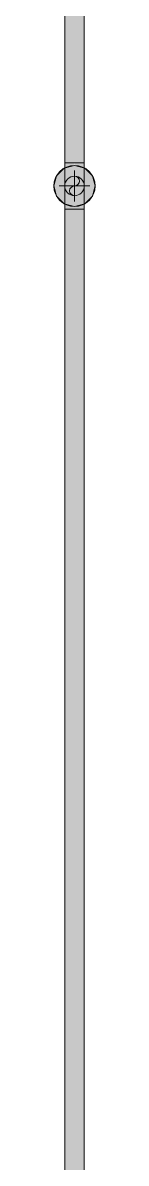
# Model space of a CAD drawing. Header units: inches. Extents: x -3385 to 41, y 7 to 1342.
# Drawn here: x -980 to -976, y 684.6 to 795.6 of the extents above; entities that cross this region are included whole.
import ezdxf

# ---------------------------------------------------------------- set-up
doc = ezdxf.new("R2010")
doc.units = ezdxf.units.IN
doc.header["$MEASUREMENT"] = 0
for name, color, linetype, lineweight in [('A-ANNO-NOTE', 131, 'Continuous', 9), ('P-PIPE', 3, 'Continuous', 9), ('P-PIPE-CNTR', 3, 'Continuous', 9)]:
    doc.layers.add(name, color=color, linetype=linetype, lineweight=lineweight)

msp = doc.modelspace()

# ---------------------------------------------------------------- hatches: boundary and pattern name
at = {"layer": 'A-ANNO-NOTE'}
h = msp.add_hatch(color=256, dxfattribs=at)
edge = h.paths.add_edge_path(flags=0)
edge.add_arc((-978, 779.743), 2, 0, 360)
msp.add_hatch(color=256, dxfattribs=at).paths.add_polyline_path([(-978, 777.743), (-977, 778.011), (-976.268, 778.743), (-976, 779.743), (-976.268, 780.743), (-977, 781.475), (-978, 781.743), (-979, 781.475), (-979.732, 780.743), (-980, 779.743), (-979.732, 778.743), (-979, 778.011)], flags=0)
at = {"layer": 'P-PIPE'}
for points in [[(-978, 781.982), (-978, 889.494), (-978.95, 889.497), (-978.95, 781.986), (-978.473, 781.983), (-978.246, 781.983)], [(-978, 781.982), (-977.05, 781.986), (-977.05, 889.498), (-977.525, 889.495), (-978, 889.494), (-978, 782.651)], [(-978, 778.793), (-977.754, 778.825), (-977.525, 778.92), (-977.328, 779.071), (-977.177, 779.268), (-977.082, 779.497), (-977.05, 779.743), (-977.082, 779.989), (-977.177, 780.218), (-977.328, 780.415), (-977.525, 780.566), (-977.754, 780.66), (-978, 780.693), (-978.246, 780.66), (-978.475, 780.566), (-978.672, 780.415), (-978.823, 780.218), (-978.918, 779.989), (-978.95, 779.743), (-978.918, 779.497), (-978.823, 779.268), (-978.672, 779.071), (-978.475, 778.92), (-978.246, 778.825)], [(-978, 637.982), (-977.05, 637.986), (-977.05, 777.498), (-977.525, 777.495), (-978, 777.494), (-978, 645.196)]]:
    msp.add_hatch(color=256, dxfattribs=at).paths.add_polyline_path(points, flags=0)
h = msp.add_hatch(color=256, dxfattribs=at)
h.paths.add_polyline_path([(-978.951, 779.742), (-978.918, 779.99), (-978.787, 780.275), (-978.654, 780.432), (-978.442, 780.579), (-978.245, 780.661), (-978, 780.693), (-978, 781.982), (-978.951, 781.986), (-978.951, 779.743)], flags=0)
h.paths.add_polyline_path([(-978, 777.494), (-978.01, 778.793), (-978.253, 778.826), (-978.478, 778.921), (-978.675, 779.073), (-978.841, 779.309), (-978.879, 779.38), (-978.933, 779.56), (-978.951, 779.741), (-978.951, 777.498), (-978.475, 777.495), (-978.246, 777.494)], flags=0)
h = msp.add_hatch(color=256, dxfattribs=at)
h.paths.add_polyline_path([(-977.049, 779.742), (-977.049, 781.986), (-977.525, 781.983), (-978, 781.982), (-977.998, 780.693), (-977.746, 780.659), (-977.523, 780.565), (-977.327, 780.414), (-977.159, 780.176), (-977.12, 780.104), (-977.067, 779.925), (-977.05, 779.753)], flags=0)
h.paths.add_polyline_path([(-978, 777.494), (-977.049, 777.498), (-977.05, 779.732), (-977.082, 779.494), (-977.213, 779.209), (-977.346, 779.052), (-977.539, 778.913), (-977.754, 778.824), (-978, 778.792), (-978, 778.682)], flags=0)
h = msp.add_hatch(color=256, dxfattribs=at)
h.paths.add_polyline_path([(-978, 778.792), (-977.749, 778.826), (-977.522, 778.921), (-977.324, 779.074), (-977.174, 779.271), (-977.081, 779.499), (-977.05, 779.75), (-977.082, 779.991), (-977.178, 780.22), (-977.329, 780.416), (-977.526, 780.566), (-977.755, 780.661), (-978.002, 780.693), (-978.246, 780.66), (-978.476, 780.565), (-978.672, 780.414), (-978.824, 780.217), (-978.918, 779.987), (-978.95, 779.738), (-978.917, 779.494), (-978.821, 779.265), (-978.669, 779.068), (-978.471, 778.917), (-978.241, 778.823), (-978, 778.792)], flags=0)
h.paths.add_polyline_path([(-978, 778.793), (-978.253, 778.828), (-978.475, 778.92), (-978.676, 779.076), (-978.823, 779.268), (-978.918, 779.501), (-978.95, 779.743), (-978.917, 779.991), (-978.823, 780.218), (-978.67, 780.416), (-978.475, 780.566), (-978.244, 780.661), (-978, 780.693), (-977.751, 780.659), (-977.525, 780.566), (-977.325, 780.41), (-977.177, 780.218), (-977.082, 779.989), (-977.051, 779.738), (-977.086, 779.488), (-977.177, 779.268), (-977.328, 779.071), (-977.527, 778.919), (-977.757, 778.825)], flags=0)
h = msp.add_hatch(color=256, dxfattribs=at)
h.paths.add_polyline_path([(-978.672, 637.984), (-978.672, 637.984), (-978.672, 645.196)], flags=0)
h.paths.add_polyline_path([(-978, 637.982), (-978, 777.494), (-978.95, 777.497), (-978.95, 637.986), (-978.473, 637.983), (-978.246, 637.983)], flags=0)

# ---------------------------------------------------------------- linework, layer by layer
at = {"layer": 'A-ANNO-NOTE'}
for p, q in [((-979, 781.475), (-979.732, 780.743)), ((-978, 781.743), (-979, 781.475)), ((-977, 781.475), (-978, 781.743)), ((-976.268, 780.743), (-977, 781.475)), ((-979.732, 780.743), (-980, 779.743)), ((-980, 779.743), (-979.732, 778.743)), ((-976, 779.743), (-976.268, 780.743)), ((-976.268, 778.743), (-976, 779.743)), ((-979.732, 778.743), (-979, 778.011)), ((-977, 778.011), (-976.268, 778.743)), ((-979, 778.011), (-978, 777.743)), ((-978, 777.743), (-977, 778.011))]:
    msp.add_line(p, q, dxfattribs=at)
msp.add_circle((-978, 779.743), 2, dxfattribs=at)
at = {"layer": 'P-PIPE'}
for p, q in [((-978.95, 889.498), (-978.95, 781.986)), ((-977.05, 781.986), (-977.05, 889.498)), ((-978.951, 781.986), (-978.951, 777.498)), ((-977.049, 777.498), (-977.049, 781.986)), ((-978.95, 777.498), (-978.95, 637.986)), ((-977.05, 637.986), (-977.05, 777.498))]:
    msp.add_line(p, q, dxfattribs=at)
for centre, radius, start, end in [((-978, 779.743), 0.95, 0, 180), ((-978, 779.743), 0.95, 180, 0), ((-978, 779.268), 0.475, 90, 270), ((-978, 780.218), 0.475, 270, 90)]:
    msp.add_arc(centre, radius, start, end, dxfattribs=at)
for centre, major_axis, start_param, end_param in [((-978, 781.986), (0.951, 0), 3.1415927, 3.403392), ((-978, 781.986), (0.951, 0), 3.4054884, 3.6651914), ((-978, 781.986), (0.951, 0), 3.6663729, 3.9269908), ((-978, 781.986), (0.95, 0), 3.6651914, 3.9260253), ((-978, 781.986), (0.951, 0), 3.9277311, 4.1887902), ((-978, 781.986), (0.95, 0), 3.9269908, 4.1882663), ((-978, 781.986), (0.951, 0), 4.1892397, 4.4505896), ((-978, 781.986), (0.95, 0), 4.1887902, 4.4503567), ((-978, 781.986), (0.951, 0), 4.4508064, 4.712389), ((-978, 781.986), (0.95, 0), 4.4505896, 4.712389), ((-978, 781.986), (0.951, 0), 4.712389, 4.9739716), ((-978, 781.986), (0.95, 0), 4.712389, 4.9741884), ((-978, 781.986), (0.951, 0), 4.9741884, 5.2355383), ((-978, 781.986), (0.95, 0), 4.9744212, 5.2359878), ((-978, 781.986), (0.951, 0), 5.2359878, 5.4970469), ((-978, 781.986), (0.95, 0), 5.2365116, 5.4977871), ((-978, 781.986), (0.951, 0), 5.4977871, 5.758405), ((-978, 781.986), (0.95, 0), 5.4987526, 5.7595865), ((-978, 781.986), (0.951, 0), 5.7595865, 6.0192896), ((-978, 781.986), (0.951, 0), 6.0213859, 6.2831853), ((-978, 777.498), (0.951, 0), 3.1415927, 4.712389), ((-978, 777.498), (0.95, 0), 3.6651914, 3.9260253), ((-978, 777.498), (0.95, 0), 3.9269908, 4.1882663), ((-978, 777.498), (0.95, 0), 4.1887902, 4.4503567), ((-978, 777.498), (0.95, 0), 4.4505896, 4.712389), ((-978, 777.498), (0.951, 0), 4.712389, 6.2831853), ((-978, 777.498), (0.95, 0), 4.712389, 4.9741884), ((-978, 777.498), (0.95, 0), 4.9744212, 5.2359878), ((-978, 777.498), (0.95, 0), 5.2365116, 5.4977871), ((-978, 777.498), (0.95, 0), 5.4987526, 5.7595865)]:
    msp.add_ellipse(centre, major_axis=major_axis, ratio=0.0041666, start_param=start_param, end_param=end_param, dxfattribs=at)
at = {"layer": 'P-PIPE-CNTR'}
for p, q in [((-978, 778.243), (-978, 781.243)), ((-979.5, 779.743), (-976.5, 779.743))]:
    msp.add_line(p, q, dxfattribs=at)

doc.saveas('drawing.dxf')
